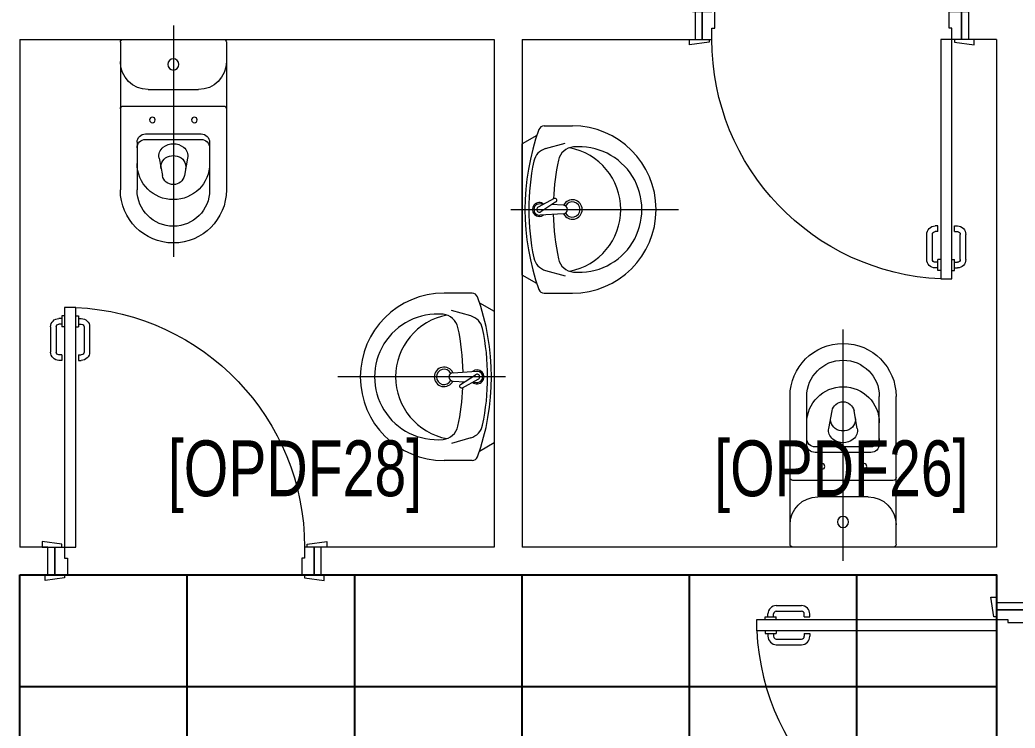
# Model space of a CAD drawing. Extents: x -509638 to 57327, y -29287 to 19916.
# Drawn here: x 29476 to 33043, y -9379 to -6840 of the extents above; entities that cross this region are included whole.
import ezdxf

# ---------------------------------------------------------------- set-up
doc = ezdxf.new("R2010")
doc.units = 0
doc.header["$LTSCALE"] = 0.25
doc.linetypes.add('DASHDOT', pattern=[25.4, 12.7, -6.35, 0, -6.35])
for name, color, linetype, lineweight in [('01-First Floor$0$72_EGR_BASE_TEXT', 252, 'Continuous', 5), ('01-First Floor$0$SANIT', 250, 'Continuous', 5), ('01-First Floor$0$Walls', 251, 'Continuous', 5), ('01-First Floor$0$Wooden Joinery', 251, 'Continuous', 5), ('E-LITE-CLNG-CNDT', 6, 'DASHDOT', 35)]:
    doc.layers.add(name, color=color, linetype=linetype, lineweight=lineweight)
doc.layers.add('01-First Floor$0$FALSE CEILING', color=251, linetype='Continuous')
doc.styles.add('01-First Floor$0$X3G_ENTITY_9F38', font='swisscl.ttf', dxfattribs={"height": 0.2})

# ---------------------------------------------------------------- blocks, each defined once
blk = doc.blocks.new('01-First Floor$0$A$C72370EFE')
at = {"layer": '01-First Floor$0$Wooden Joinery'}
for p, q in [((-0.01, -0.03), (-0.01, -0.07)), ((0, -0.03), (-0.01, -0.03)), ((0.04, -0.03), (0.05, -0.03)), ((0.05, -0.03), (0.05, -0.07)), ((-0.05, -0.07), (-0.05, -0.16)), ((-0.03, -0.07), (-0.03, -0.16)), ((-0.01, -0.04), (-0.02, -0.04)), ((-0.01, -0.06), (-0.02, -0.06)), ((0, -0.07), (-0.01, -0.07)), ((0.04, -0.07), (0.05, -0.07)), ((0.05, -0.04), (0.06, -0.04)), ((0.05, -0.06), (0.06, -0.06)), ((0.07, -0.07), (0.07, -0.16)), ((0.09, -0.07), (0.09, -0.16)), ((-0.01, -0.17), (-0.02, -0.17)), ((-0.01, -0.17), (-0.01, -0.19)), ((0.05, -0.17), (0.06, -0.17)), ((0.05, -0.17), (0.05, -0.19)), ((-0.01, -0.19), (-0.02, -0.19)), ((0.05, -0.19), (0.06, -0.19))]:
    blk.add_line(p, q, dxfattribs=at)
for centre, radius, start, end in [((-0.02, -0.07), 0.03, 90, 180), ((-0.02, -0.07), 0.01, 90, 180), ((0.06, -0.07), 0.03, 0, 90), ((0.06, -0.07), 0.01, 0, 90), ((-0.02, -0.16), 0.03, 180, 270), ((-0.02, -0.16), 0.01, 180, 270), ((0.06, -0.16), 0.01, 270, 0), ((0.06, -0.16), 0.03, 270, 0)]:
    blk.add_arc(centre, radius, start, end, dxfattribs=at)
blk = doc.blocks.new('01-First Floor$0$A$C5DAD61B4')
at = {"layer": '01-First Floor$0$Wooden Joinery'}
for points in [[(80, 959.1), (80, 969.1), (10, 979.1), (10, 959.1)], [(940, 959.1), (940, 969.1), (1010, 979.1), (1010, 959.1)], [(70, 859.1), (70, 849.1), (0, 839.1), (0, 859.1)], [(120, 859.1), (120, 0), (80, 0), (80, 859.1)], [(950, 859.1), (950, 849.1), (1020, 839.1), (1020, 859.1)]]:
    blk.add_lwpolyline(points, close=True, dxfattribs=at)
for points in [[(45, 859.1), (45, 959.1), (20, 959.1), (20, 859.1), (45, 859.1)], [(45, 859.1), (80, 859.1), (80, 899.1), (90, 899.1), (90, 959.1), (45, 959.1), (45, 859.1)], [(975, 859.1), (940, 859.1), (940, 899.1), (930, 899.1), (930, 959.1), (975, 959.1), (975, 859.1)], [(975, 859.1), (975, 959.1), (1000, 959.1), (1000, 859.1), (975, 859.1)]]:
    blk.add_lwpolyline(points, dxfattribs=at)
blk.add_arc((80, 859.1), 860, 272.666, 0, dxfattribs=at)
at = {"layer": '01-First Floor$0$Wooden Joinery', "xscale": 999.9999999998854, "yscale": 999.9999999998854, "zscale": 999.9999999998854, "rotation": 180}
blk.add_blockref('01-First Floor$0$A$C72370EFE', (120, 0), dxfattribs=at)
blk = doc.blocks.new('01-First Floor$0$WC manta')
at = {"layer": '01-First Floor$0$SANIT'}
for p, q in [((-0.13, 0.18), (-0.13, -0.18)), ((-0.12, 0.19), (0.41, 0.19)), ((0.109, 0.18), (0.109, -0.18)), ((0.239, 0.13), (0.41, 0.13)), ((0.05, 0.09), (0.05, -0.09)), ((0.209, 0.1), (0.209, -0.1)), ((0.229, 0.1), (0.229, -0.1)), ((0.2955, 0.051), (0.3581, 0.0393)), ((-0.18, 0), (0.65, 0)), ((0.2955, -0.051), (0.3581, -0.0393)), ((0.239, -0.13), (0.41, -0.13)), ((-0.12, -0.19), (0.41, -0.19))]:
    blk.add_line(p, q, dxfattribs=at)
for centre, radius in [((0.159, 0.0752), 0.01), ((-0.04, 0), 0.02), ((0.159, -0.0753), 0.01)]:
    blk.add_circle(centre, radius, dxfattribs=at)
for centre, radius, start, end in [((-0.12, 0.18), 0.01, 90, 180), ((-0.05, 0.09), 0.1, 0, 90), ((0.119, 0.18), 0.01, 90, 180), ((0.41, 0), 0.19, 270, 90), ((0.239, 0.1), 0.03, 90, 180), ((0.259, 0.1), 0.03, 90, 180), ((0.3147, 0), 0.13, 270, 90), ((0.41, 0), 0.13, 270, 90), ((0.3029, 0), 0.0588, 141.525, 218.475), ((0.2882, 0.0117), 0.04, 79.4289, 141.525), ((0.3271, 0.0044), 0.04, 79.4289, 166.4176), ((0.3507, 0), 0.04, 280.5711, 79.4289), ((0.3454, 0), 0.0588, 166.4176, 193.5824), ((0.3271, -0.0044), 0.04, 193.5824, 280.5711), ((0.2882, -0.0117), 0.04, 218.475, 280.5711), ((-0.05, -0.09), 0.1, 270, 0), ((0.239, -0.1), 0.03, 180, 270), ((0.259, -0.1), 0.03, 180, 270), ((-0.12, -0.18), 0.01, 180, 270), ((0.119, -0.18), 0.01, 180, 270)]:
    blk.add_arc(centre, radius, start, end, dxfattribs=at)
blk = doc.blocks.new('01-First Floor$0$lav-manta 60')
at = {"layer": '01-First Floor$0$SANIT'}
for p, q in [((0, 0.04), (0, -0.56)), ((-0.2658, -0.0529), (-0.2358, 0)), ((-0.2358, 0), (0.2358, 0)), ((0.2658, -0.0529), (0.2358, 0)), ((-0.015, -0.1473), (-0.0199, -0.064)), ((0.0274, -0.121), (-0.0078, -0.0673)), ((0.0389, -0.1142), (0.0087, -0.0575)), ((0.0191, -0.077), (0.0199, -0.064)), ((-0.3, -0.0789), (-0.3, -0.18)), ((-0.2185, -0.0841), (-0.2383, -0.1537)), ((0.015, -0.1473), (0.0174, -0.1057)), ((0.2185, -0.0841), (0.2383, -0.1537)), ((0.3, -0.0789), (0.3, -0.18))]:
    blk.add_line(p, q, dxfattribs=at)
for centre, radius, start, end in [((0, -0.8557), 0.8457, 70.1771, 109.8229), ((0, -0.8696), 0.8457, 78.1914, 101.8086), ((-0.28, -0.0789), 0.02, 109.8229, 180), ((-0.1608, -0.1006), 0.06, 101.8086, 164.0794), ((0, -0.0617), 0.025, 320.7474, 220.368), ((0, -0.0617), 0.02, 353.2671, 186.682), ((0, -0.0617), 0.00966, 25.4127, 215.9577), ((0.1608, -0.1006), 0.06, 15.9206, 78.1914), ((0.28, -0.0789), 0.02, 0, 70.1771), ((-0.1645, -0.189), 0.06, 102.0883, 174.8142), ((0, -0.9572), 0.8457, 91.1572, 102.0883), ((0, -0.9572), 0.8457, 88.5486, 88.844), ((0.0332, -0.1176), 0.00666, 210.6852, 30.6852), ((0, -0.9572), 0.8457, 77.9117, 87.4274), ((0.1645, -0.189), 0.06, 5.1858, 77.9117), ((0, -0.1282), 0.2252, 190.6097, 349.3903), ((0, -0.18), 0.035, 115.3106, 64.6894), ((0, -0.18), 0.0275, 117.1496, 62.8504), ((0, -0.1473), 0.015, 180, 0), ((0, -0.18), 0.3, 180, 0), ((0, -0.2039), 0.2252, 174.8142, 5.1858)]:
    blk.add_arc(centre, radius, start, end, dxfattribs=at)
blk = doc.blocks.new('01-First Floor')
at = {"layer": '01-First Floor$0$FALSE CEILING', "linetype": 'Continuous'}
for p, q in [((30076, -12830), (30076, -8830)), ((30676, -12830), (30676, -8830)), ((31276, -12830), (31276, -8830)), ((31876, -12830), (31876, -8830)), ((32476, -12830), (32476, -8830)), ((29476, -9230), (32976, -9230))]:
    blk.add_line(p, q, dxfattribs=at)
at = {"layer": '01-First Floor$0$FALSE CEILING'}
blk.add_lwpolyline([(29476, -8830), (32976, -8830), (32976, -10710), (32976, -10718.5), (32976, -12838.5), (29476, -12830), (29476, -8830)], dxfattribs=at)
at = {"layer": '01-First Floor$0$Walls'}
for p, q in [((29476, -6910), (31176, -6910)), ((29476, -6910), (29476, -8730)), ((31176, -6910), (31176, -8730)), ((31276, -6910), (31896, -6910)), ((31276, -6910), (31276, -8730)), ((32976, -6910), (32876, -6910)), ((32976, -6910), (32976, -8730)), ((29576, -8730), (29476, -8730)), ((31176, -8730), (30556, -8730)), ((32976, -8730), (31276, -8730)), ((29476, -8830), (29476, -12830)), ((29576, -8830), (29476, -8830)), ((32976, -8830), (30556, -8830)), ((32976, -8930), (32976, -8830))]:
    blk.add_line(p, q, dxfattribs=at)
at = {"layer": '01-First Floor$0$SANIT'}
for name, p, xscale, yscale, zscale, rotation in [('01-First Floor$0$WC manta', (30026, -7040), -999.9999999999995, 999.9999999999995, 999.9999999999995, 90), ('01-First Floor$0$lav-manta 60', (31276, -7520), 1000.000000000223, 1000.000000000223, 1000.000000000223, 90.00000000000001), ('01-First Floor$0$lav-manta 60', (31176, -8120), 1000.000000000223, 1000.000000000223, 1000.000000000223, 270), ('01-First Floor$0$WC manta', (32426, -8600), -999.9999999999995, 999.9999999999995, 999.9999999999995, 270)]:
    blk.add_blockref(name, p, dxfattribs=dict(at, xscale=xscale, yscale=yscale, zscale=zscale, rotation=rotation))
at = {"layer": '01-First Floor$0$Wooden Joinery', "xscale": -1}
blk.add_blockref('01-First Floor$0$A$C5DAD61B4', (32896, -7769.1), dxfattribs=at)
at = {"layer": '01-First Floor$0$Wooden Joinery', "xscale": -1, "rotation": 180}
blk.add_blockref('01-First Floor$0$A$C5DAD61B4', (29556, -7870.9), dxfattribs=at)
at = {"layer": '01-First Floor$0$Wooden Joinery', "rotation": 270}
blk.add_blockref('01-First Floor$0$A$C5DAD61B4', (32116.9, -8910), dxfattribs=at)
at = {"layer": '01-First Floor$0$72_EGR_BASE_TEXT', "char_height": 200, "attachment_point": 2, "style": '01-First Floor$0$X3G_ENTITY_9F38'}
for s, insert in [('[OPDF28]', (30461.9, -8347.8, 0)), ('[OPDF26]', (32420, -8347.8, 0))]:
    blk.add_mtext(s, dxfattribs=dict(at, insert=insert))

msp = doc.modelspace()

# ---------------------------------------------------------------- block references
at = {"layer": 'E-LITE-CLNG-CNDT'}
msp.add_blockref('01-First Floor', (0, 0), dxfattribs=at)

doc.saveas('drawing.dxf')
